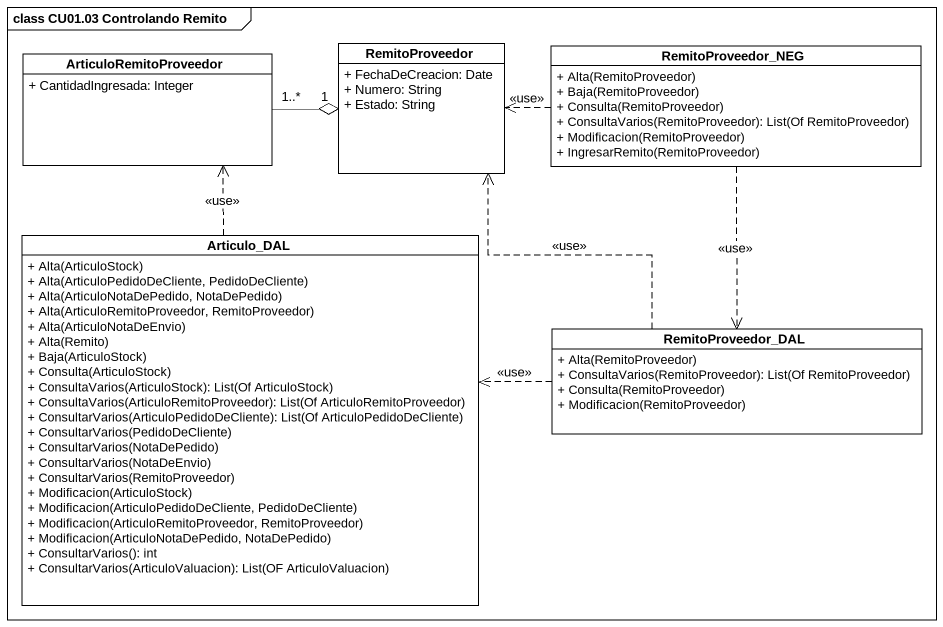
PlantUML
@startuml
mainframe class CU01.03 Controlando Remito
hide circle
hide empty members
skinparam classAttributeIconSize 0
class ArticuloRemitoProveedor {
  + CantidadIngresada: Integer
}
class RemitoProveedor {
  + FechaDeCreacion: Date
  + Numero: String
  + Estado: String
}
class RemitoProveedor_NEG {
  + Alta(RemitoProveedor)
  + Baja(RemitoProveedor)
  + Consulta(RemitoProveedor)
  + ConsultaVarios(RemitoProveedor): List(Of RemitoProveedor)
  + Modificacion(RemitoProveedor)
  + IngresarRemito(RemitoProveedor)
}
class Articulo_DAL {
  + Alta(ArticuloStock)
  + Alta(ArticuloPedidoDeCliente, PedidoDeCliente)
  + Alta(ArticuloNotaDePedido, NotaDePedido)
  + Alta(ArticuloRemitoProveedor, RemitoProveedor)
  + Alta(ArticuloNotaDeEnvio)
  + Alta(Remito)
  + Baja(ArticuloStock)
  + Consulta(ArticuloStock)
  + ConsultaVarios(ArticuloStock): List(Of ArticuloStock)
  + ConsultaVarios(ArticuloRemitoProveedor): List(Of ArticuloRemitoProveedor)
  + ConsultarVarios(ArticuloPedidoDeCliente): List(Of ArticuloPedidoDeCliente)
  + ConsultarVarios(PedidoDeCliente)
  + ConsultarVarios(NotaDePedido)
  + ConsultarVarios(NotaDeEnvio)
  + ConsultarVarios(RemitoProveedor)
  + Modificacion(ArticuloStock)
  + Modificacion(ArticuloPedidoDeCliente, PedidoDeCliente)
  + Modificacion(ArticuloRemitoProveedor, RemitoProveedor)
  + Modificacion(ArticuloNotaDePedido, NotaDePedido)
  + ConsultarVarios(): int
  + ConsultarVarios(ArticuloValuacion): List(OF ArticuloValuacion)
}
class RemitoProveedor_DAL {
  + Alta(RemitoProveedor)
  + ConsultaVarios(RemitoProveedor): List(Of RemitoProveedor)
  + Consulta(RemitoProveedor)
  + Modificacion(RemitoProveedor)
}
ArticuloRemitoProveedor "1..*" -right-o "1" RemitoProveedor
RemitoProveedor_NEG .left.> RemitoProveedor : <<use>>
RemitoProveedor_NEG ..> RemitoProveedor_DAL : <<use>>
Articulo_DAL .up.> ArticuloRemitoProveedor : <<use>>
RemitoProveedor_DAL .up.> RemitoProveedor : <<use>>
RemitoProveedor_DAL .left.> Articulo_DAL : <<use>>
@enduml
